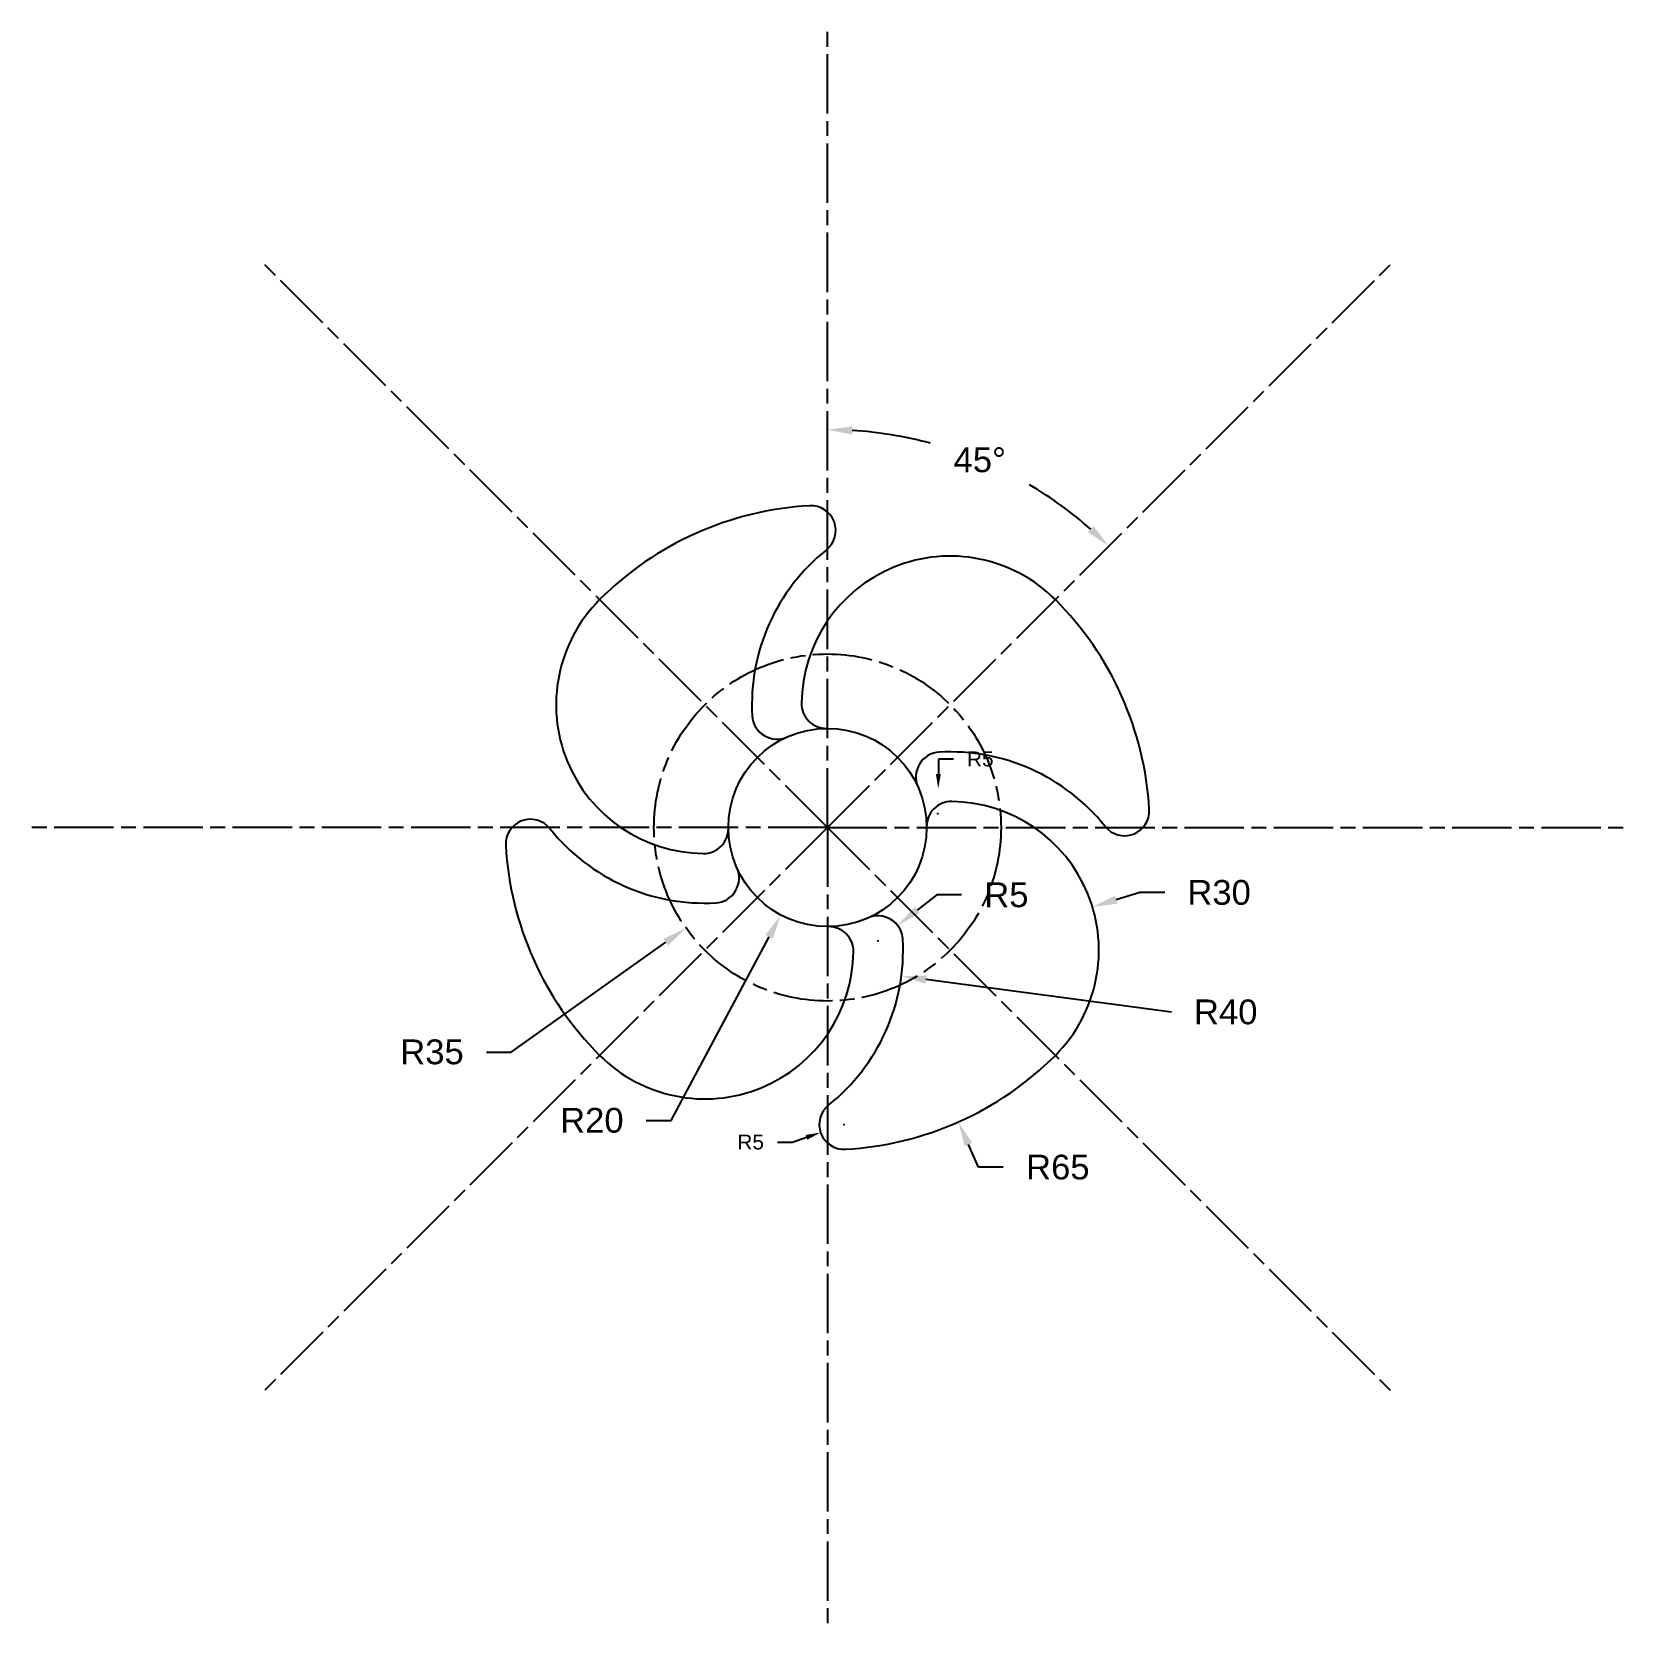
# Model space of a CAD drawing. Header units: centimetres. Extents: x -4 to 317, y 76 to 398.
import ezdxf

# ---------------------------------------------------------------- set-up
doc = ezdxf.new("R2010")
doc.units = ezdxf.units.CM
doc.header["$MEASUREMENT"] = 0
doc.linetypes.add('ACAD_ISO08W100', pattern=[36, 24, -3, 6, -3])
doc.styles.get("Standard").update_dxf_attribs({"font": 'arial.ttf'})
doc.dimstyles.get("Standard").update_dxf_attribs({"dimtxt": 0.18, "dimasz": 0.18, "dimexe": 0.18, "dimexo": 0.0625, "dimgap": 0.09, "dimtad": 0, "dimtih": 1, "dimtoh": 1, "dimdec": 4, "dimzin": 0, "dimdsep": 46, "dimtxsty": 'Standard', "dimcen": 0.09, "dimadec": 0, "dimazin": 0, "dimtfac": 1, "dimtdec": 4, "dimtofl": 0, "dimtmove": 0, "dimatfit": 3, "dimfxl": 1, "dimtolj": 1, "dimtzin": 0, "dimarcsym": 0})

# ---------------------------------------------------------------- blocks, each defined once
blk = doc.blocks.new('*D1')
at = {"color": 0, "lineweight": -2, "ltscale": 50, "transparency": 16777216}
for p, q in [((156.41, 237), (156.59, 237)), ((156.5, 236.91), (156.5, 237.09))]:
    blk.add_line(p, q, dxfattribs=at)
at = {"color": 1, "lineweight": -2, "ltscale": 50, "transparency": 16777216}
for p, q in [((124.94, 177.91), (144.72, 214.95)), ((119.94, 177.91), (124.94, 177.91))]:
    blk.add_line(p, q, dxfattribs=at)
at = {"color": 1, "ltscale": 50, "transparency": 16777216}
blk.add_solid([(143.99, 215.34), (145.46, 214.56), (147.08, 219.36)], dxfattribs=at)
at = {"layer": 'Defpoints', "color": 0, "ltscale": 50, "transparency": 16777216}
for p in [(156.5, 237), (147.08, 219.36)]:
    blk.add_point(p, dxfattribs=at)
at = {"color": 1, "ltscale": 50, "transparency": 16777216, "insert": (108.97, 177.91), "char_height": 5, "attachment_point": 5}
blk.add_mtext('\\A1;R20', dxfattribs=at)
blk = doc.blocks.new('*D2')
at = {"color": 0, "lineweight": -2, "ltscale": 50, "transparency": 16777216}
for p, q in [((156.41, 237), (156.59, 237)), ((156.5, 236.91), (156.5, 237.09))]:
    blk.add_line(p, q, dxfattribs=at)
at = {"color": 1, "lineweight": -2, "ltscale": 50, "transparency": 16777216}
for p, q in [((92.71, 191.71), (123.88, 213.84)), ((87.71, 191.71), (92.71, 191.71))]:
    blk.add_line(p, q, dxfattribs=at)
at = {"color": 1, "ltscale": 50, "transparency": 16777216}
blk.add_solid([(123.4, 214.52), (124.37, 213.16), (127.96, 216.74)], dxfattribs=at)
at = {"layer": 'Defpoints', "color": 0, "ltscale": 50, "transparency": 16777216}
for p in [(156.5, 237), (127.96, 216.74)]:
    blk.add_point(p, dxfattribs=at)
at = {"color": 1, "ltscale": 50, "transparency": 16777216, "insert": (76.72, 191.71), "char_height": 5, "attachment_point": 5}
blk.add_mtext('\\A1;R35', dxfattribs=at)
blk = doc.blocks.new('*D3')
at = {"color": 1, "lineweight": -2, "ltscale": 30, "transparency": 16777216}
for p, q in [((178.89, 250.81), (178.86, 247.81)), ((181.89, 250.81), (178.89, 250.81))]:
    blk.add_line(p, q, dxfattribs=at)
at = {"color": 0, "lineweight": -2, "ltscale": 30, "transparency": 16777216}
for p, q in [((178.69, 239.81), (178.87, 239.81)), ((178.78, 239.72), (178.78, 239.9))]:
    blk.add_line(p, q, dxfattribs=at)
at = {"color": 1, "ltscale": 30, "transparency": 16777216}
blk.add_solid([(178.36, 247.81), (179.36, 247.8), (178.83, 244.81)], dxfattribs=at)
at = {"layer": 'Defpoints', "color": 0, "ltscale": 30, "transparency": 16777216}
for p in [(178.83, 244.81), (178.78, 239.81)]:
    blk.add_point(p, dxfattribs=at)
at = {"color": 1, "ltscale": 30, "transparency": 16777216, "insert": (187.32, 250.81), "char_height": 3, "attachment_point": 5}
blk.add_mtext('\\A1;R5', dxfattribs=at)
blk = doc.blocks.new('*D4')
at = {"color": 0, "lineweight": -2, "ltscale": 30, "transparency": 16777216}
for p, q in [((159.75, 177.09), (159.93, 177.09)), ((159.84, 177), (159.84, 177.18))]:
    blk.add_line(p, q, dxfattribs=at)
at = {"color": 1, "lineweight": -2, "ltscale": 30, "transparency": 16777216}
for p, q in [((146.43, 173.54), (149.43, 173.54)), ((149.43, 173.54), (152.27, 174.51))]:
    blk.add_line(p, q, dxfattribs=at)
at = {"color": 1, "ltscale": 30, "transparency": 16777216}
blk.add_solid([(152.11, 174.98), (152.43, 174.03), (155.11, 175.48)], dxfattribs=at)
at = {"layer": 'Defpoints', "color": 0, "ltscale": 30, "transparency": 16777216}
for p in [(159.84, 177.09), (155.11, 175.48)]:
    blk.add_point(p, dxfattribs=at)
at = {"color": 1, "ltscale": 30, "transparency": 16777216, "insert": (141, 173.54), "char_height": 3, "attachment_point": 5}
blk.add_mtext('\\A1;R5', dxfattribs=at)
blk = doc.blocks.new('*D5')
at = {"color": 0, "lineweight": -2, "ltscale": 50, "transparency": 16777216}
for p, q in [((156.41, 237), (156.59, 237)), ((156.5, 236.91), (156.5, 237.09))]:
    blk.add_line(p, q, dxfattribs=at)
at = {"color": 1, "lineweight": -2, "ltscale": 50, "transparency": 16777216}
for p, q in [((186.96, 168.47), (184.93, 173.04)), ((191.96, 168.47), (186.96, 168.47))]:
    blk.add_line(p, q, dxfattribs=at)
at = {"color": 1, "ltscale": 50, "transparency": 16777216}
blk.add_solid([(185.7, 173.37), (184.17, 172.7), (182.9, 177.6)], dxfattribs=at)
at = {"layer": 'Defpoints', "color": 0, "ltscale": 50, "transparency": 16777216}
for p in [(156.5, 237), (182.9, 177.6)]:
    blk.add_point(p, dxfattribs=at)
at = {"color": 1, "ltscale": 50, "transparency": 16777216, "insert": (202.96, 168.47), "char_height": 5, "attachment_point": 5}
blk.add_mtext('\\A1;R65', dxfattribs=at)
blk = doc.blocks.new('*D6')
at = {"color": 1, "lineweight": -2, "ltscale": 50, "transparency": 16777216}
for start, end in [(75.048, 86.4296), (48.5704, 59.512)]:
    blk.add_arc((156.5, 237), 80.25, start, end, dxfattribs=at)
at = {"color": 1, "ltscale": 50, "transparency": 16777216}
for points in [[(161.47, 316.26), (161.52, 317.93), (156.5, 317.25)], [(210.17, 297.78), (209.03, 296.56), (213.25, 293.75)]]:
    blk.add_solid(points, dxfattribs=at)
at = {"layer": 'Defpoints', "color": 0, "ltscale": 50, "transparency": 16777216}
for p in [(156.5, 397.5), (269.99, 350.49), (196.62, 306.5), (156.5, 237), (156.5, 237)]:
    blk.add_point(p, dxfattribs=at)
at = {"color": 1, "ltscale": 50, "transparency": 16777216, "insert": (187.21, 311.14), "char_height": 5, "attachment_point": 5}
blk.add_mtext('\\A1;45°', dxfattribs=at)
blk = doc.blocks.new('*D7')
at = {"color": 1, "lineweight": -2, "ltscale": 50, "transparency": 16777216}
for p, q in [((219.52, 223.88), (214.74, 222.43)), ((224.52, 223.88), (219.52, 223.88))]:
    blk.add_line(p, q, dxfattribs=at)
at = {"color": 0, "lineweight": -2, "ltscale": 50, "transparency": 16777216}
for p, q in [((181.16, 212.25), (181.34, 212.25)), ((181.25, 212.16), (181.25, 212.34))]:
    blk.add_line(p, q, dxfattribs=at)
at = {"color": 1, "ltscale": 50, "transparency": 16777216}
blk.add_solid([(214.49, 223.23), (214.98, 221.63), (209.95, 220.97)], dxfattribs=at)
at = {"layer": 'Defpoints', "color": 0, "ltscale": 50, "transparency": 16777216}
for p in [(209.95, 220.97), (181.25, 212.25)]:
    blk.add_point(p, dxfattribs=at)
at = {"color": 1, "ltscale": 50, "transparency": 16777216, "insert": (235.49, 223.88), "char_height": 5, "attachment_point": 5}
blk.add_mtext('\\A1;R30', dxfattribs=at)
blk = doc.blocks.new('*D8')
at = {"color": 0, "lineweight": -2, "ltscale": 50, "transparency": 16777216}
for p, q in [((131.66, 212.25), (131.84, 212.25)), ((131.75, 212.16), (131.75, 212.34))]:
    blk.add_line(p, q, dxfattribs=at)
at = {"color": 1, "lineweight": -2, "ltscale": 50, "transparency": 16777216}
blk.add_line((225.87, 199.77), (176.36, 206.33), dxfattribs=at)
at = {"color": 1, "ltscale": 50, "transparency": 16777216}
blk.add_solid([(176.47, 207.16), (176.25, 205.51), (171.4, 206.99)], dxfattribs=at)
at = {"layer": 'Defpoints', "color": 0, "ltscale": 50, "transparency": 16777216}
for p in [(131.75, 212.25), (171.4, 206.99)]:
    blk.add_point(p, dxfattribs=at)
at = {"color": 1, "ltscale": 50, "transparency": 16777216, "insert": (236.83, 199.77), "char_height": 5, "attachment_point": 5}
blk.add_mtext('\\A1;R40', dxfattribs=at)
blk = doc.blocks.new('*D9')
at = {"color": 1, "lineweight": -2, "ltscale": 50, "transparency": 16777216}
for p, q in [((178.54, 223.39), (174.59, 220.32)), ((183.54, 223.39), (178.54, 223.39))]:
    blk.add_line(p, q, dxfattribs=at)
at = {"color": 0, "lineweight": -2, "ltscale": 50, "transparency": 16777216}
for p, q in [((166.61, 214.17), (166.79, 214.17)), ((166.7, 214.08), (166.7, 214.26))]:
    blk.add_line(p, q, dxfattribs=at)
at = {"color": 1, "ltscale": 50, "transparency": 16777216}
blk.add_solid([(174.08, 220.97), (175.1, 219.66), (170.64, 217.25)], dxfattribs=at)
at = {"layer": 'Defpoints', "color": 0, "ltscale": 50, "transparency": 16777216}
for p in [(170.64, 217.25), (166.7, 214.17)]:
    blk.add_point(p, dxfattribs=at)
at = {"color": 1, "ltscale": 50, "transparency": 16777216, "insert": (192.59, 223.39), "char_height": 5, "attachment_point": 5}
blk.add_mtext('\\A1;R5', dxfattribs=at)

msp = doc.modelspace()

# ---------------------------------------------------------------- linework, layer by layer
at = {"color": 251, "linetype": 'ACAD_ISO08W100', "ltscale": 0.5, "true_color": 0x636466}
for q in [(156.5, 397.5), (43.01, 350.49), (269.99, 350.49), (-4, 237), (43.01, 123.51), (317, 237), (156.5, 76.5), (269.99, 123.51)]:
    msp.add_line((156.5, 237), q, dxfattribs=at)
msp.add_circle((156.5, 237), 35, dxfattribs=at)
msp.add_circle((156.5, 237), 20)
for centre, radius, start, end in [((156.5, 237), 65, 93.1897, 135), ((156.5, 237), 65, 93.1897, 135), ((153.16, 296.91), 5, 308.6206, 93.1897), ((181.25, 261.75), 40, 128.6206, 183.1503), ((181.25, 261.75), 30, 45, 179.427), ((131.75, 261.75), 30, 135, 269.427), ((156.5, 237), 65, 3.1897, 45), ((156.5, 237), 65, 3.1897, 45), ((156.25, 262), 5, 179.427, 270.573), ((146.3, 259.83), 5, 183.1503, 294.0752), ((179.33, 247.2), 5, 93.1503, 204.0752), ((181.25, 212.25), 40, 38.6206, 93.1503), ((181.5, 237.25), 5, 89.427, 180.573), ((181.25, 212.25), 30, 315, 89.427), ((96.59, 233.66), 5, 38.6206, 183.1897), ((216.41, 240.34), 5, 218.6206, 3.1897), ((131.75, 261.75), 40, 218.6206, 273.1503), ((131.5, 236.75), 5, 269.427, 0.573), ((156.5, 237), 65, 183.1897, 225), ((156.5, 237), 65, 183.1897, 225), ((133.67, 226.8), 5, 273.1503, 24.0752), ((166.7, 214.17), 5, 3.1503, 114.0752), ((156.75, 212), 5, 359.427, 90.573), ((131.75, 212.25), 30, 225, 359.427), ((131.75, 212.25), 40, 308.6206, 3.1503), ((156.5, 237), 65, 273.1897, 315), ((156.5, 237), 65, 273.1897, 315), ((159.84, 177.09), 5, 128.6206, 273.1897)]:
    msp.add_arc(centre, radius, start, end)

# ---------------------------------------------------------------- dimensions: what is measured, and where the dimension line sits
at = {"color": 1, "ltscale": 50}
dim = msp.add_angular_dim_2l(base=(196.62, 306.5), line1=((156.5, 237), (269.99, 350.49)), line2=((156.5, 237), (156.5, 397.5)), dimstyle='Standard', override={"dimtxt": 5, "dimasz": 5, "dimgap": 5, "dimdec": 0, "dimclrd": 1, "dimclrt": 1}, dxfattribs=at)
dim.commit()
dim.dimension.update_dxf_attribs({"geometry": '*D6', "text_midpoint": (187.21, 311.14)})
at = {"color": 1, "ltscale": 30}
for center, mpoint, picture, middle in [((178.78, 239.81), (178.83, 244.81), '*D3', (187.32, 250.81)), ((159.84, 177.09), (155.11, 175.48), '*D4', (141, 173.54))]:
    dim = msp.add_radius_dim(center=center, mpoint=mpoint, dimstyle='Standard', override={"dimtxt": 3, "dimasz": 3, "dimgap": 3, "dimdec": 0, "dimclrd": 1, "dimclrt": 1}, dxfattribs=at)
    dim.commit()
    dim.dimension.update_dxf_attribs({"geometry": picture, "text_midpoint": middle})
at = {"color": 1, "ltscale": 50}
for center, mpoint, picture, middle in [((156.5, 237), (127.96, 216.74), '*D2', (76.72, 191.71)), ((156.5, 237), (147.08, 219.36), '*D1', (108.97, 177.91)), ((131.75, 212.25), (171.4, 206.99), '*D8', (225.87, 199.77))]:
    dim = msp.add_radius_dim(center=center, mpoint=mpoint, dimstyle='Standard', override={"dimtxt": 5, "dimasz": 5, "dimgap": 5, "dimdec": 0, "dimclrd": 1, "dimclrt": 1}, dxfattribs=at)
    dim.commit()
    dim.dimension.update_dxf_attribs({"geometry": picture, "text_midpoint": middle, "dimtype": 164})
for center, mpoint, picture, middle in [((156.5, 237), (182.9, 177.6), '*D5', (202.96, 168.47)), ((166.7, 214.17), (170.64, 217.25), '*D9', (192.59, 223.39)), ((181.25, 212.25), (209.95, 220.97), '*D7', (235.49, 223.88))]:
    dim = msp.add_radius_dim(center=center, mpoint=mpoint, dimstyle='Standard', override={"dimtxt": 5, "dimasz": 5, "dimgap": 5, "dimdec": 0, "dimclrd": 1, "dimclrt": 1}, dxfattribs=at)
    dim.commit()
    dim.dimension.update_dxf_attribs({"geometry": picture, "text_midpoint": middle})

doc.saveas('drawing.dxf')
